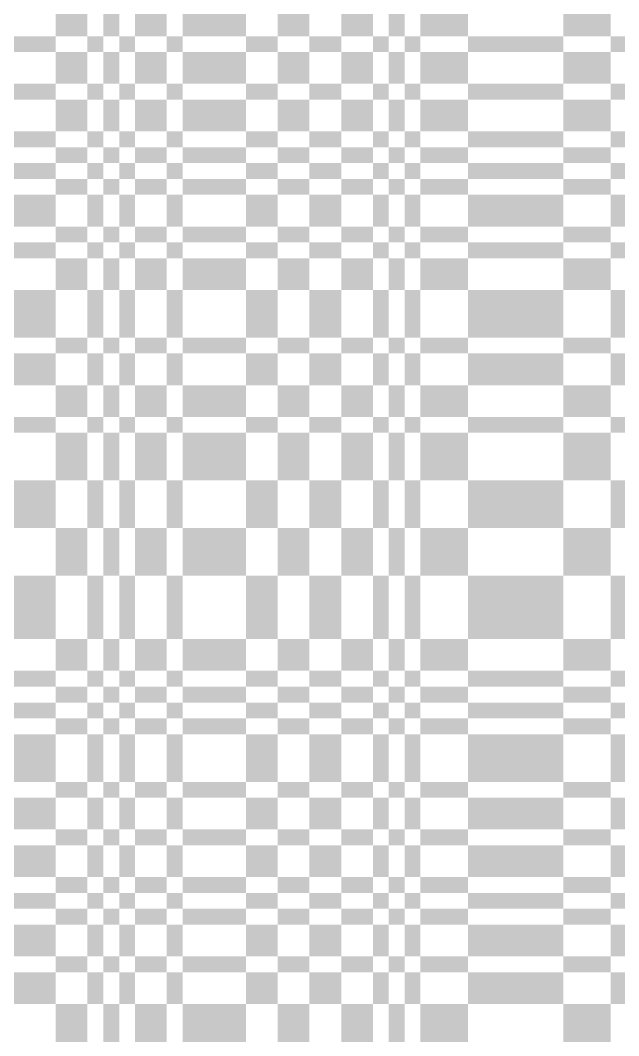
# Model space of a CAD drawing. Extents: x 0 to 200, y 0 to 200.
# Drawn here: x 35.51 to 50.6, y 50 to 75.6 of the extents above; entities that cross this region are included whole.
import ezdxf

# ---------------------------------------------------------------- set-up
doc = ezdxf.new("R2010")
doc.units = 0

msp = doc.modelspace()

# ---------------------------------------------------------------- linework, layer by layer
at = {"layer": 'CHROME'}
for points in [[(36.4, 75.2), (37.2, 75.2), (36.4, 76), (37.2, 76)], [(37.6, 75.2), (38, 75.2), (37.6, 76), (38, 76)], [(38.4, 75.2), (39.2, 75.2), (38.4, 76), (39.2, 76)], [(39.6, 75.2), (41.2, 75.2), (39.6, 76), (41.2, 76)], [(42, 75.2), (42.8, 75.2), (42, 76), (42.8, 76)], [(43.6, 75.2), (44.4, 75.2), (43.6, 76), (44.4, 76)], [(44.8, 75.2), (45.2, 75.2), (44.8, 76), (45.2, 76)], [(45.6, 75.2), (46.8, 75.2), (45.6, 76), (46.8, 76)], [(49.2, 75.2), (50.4, 75.2), (49.2, 76), (50.4, 76)], [(35.2, 74.8), (36.4, 74.8), (35.2, 75.2), (36.4, 75.2)], [(37.2, 74.8), (37.6, 74.8), (37.2, 75.2), (37.6, 75.2)], [(38, 74.8), (38.4, 74.8), (38, 75.2), (38.4, 75.2)], [(39.2, 74.8), (39.6, 74.8), (39.2, 75.2), (39.6, 75.2)], [(41.2, 74.8), (42, 74.8), (41.2, 75.2), (42, 75.2)], [(42.8, 74.8), (43.6, 74.8), (42.8, 75.2), (43.6, 75.2)], [(44.4, 74.8), (44.8, 74.8), (44.4, 75.2), (44.8, 75.2)], [(45.2, 74.8), (45.6, 74.8), (45.2, 75.2), (45.6, 75.2)], [(46.8, 74.8), (49.2, 74.8), (46.8, 75.2), (49.2, 75.2)], [(50.4, 74.8), (50.8, 74.8), (50.4, 75.2), (50.8, 75.2)], [(36.4, 74), (37.2, 74), (36.4, 74.8), (37.2, 74.8)], [(37.6, 74), (38, 74), (37.6, 74.8), (38, 74.8)], [(38.4, 74), (39.2, 74), (38.4, 74.8), (39.2, 74.8)], [(39.6, 74), (41.2, 74), (39.6, 74.8), (41.2, 74.8)], [(42, 74), (42.8, 74), (42, 74.8), (42.8, 74.8)], [(43.6, 74), (44.4, 74), (43.6, 74.8), (44.4, 74.8)], [(44.8, 74), (45.2, 74), (44.8, 74.8), (45.2, 74.8)], [(45.6, 74), (46.8, 74), (45.6, 74.8), (46.8, 74.8)], [(49.2, 74), (50.4, 74), (49.2, 74.8), (50.4, 74.8)], [(35.2, 73.6), (36.4, 73.6), (35.2, 74), (36.4, 74)], [(37.2, 73.6), (37.6, 73.6), (37.2, 74), (37.6, 74)], [(38, 73.6), (38.4, 73.6), (38, 74), (38.4, 74)], [(39.2, 73.6), (39.6, 73.6), (39.2, 74), (39.6, 74)], [(41.2, 73.6), (42, 73.6), (41.2, 74), (42, 74)], [(42.8, 73.6), (43.6, 73.6), (42.8, 74), (43.6, 74)], [(44.4, 73.6), (44.8, 73.6), (44.4, 74), (44.8, 74)], [(45.2, 73.6), (45.6, 73.6), (45.2, 74), (45.6, 74)], [(46.8, 73.6), (49.2, 73.6), (46.8, 74), (49.2, 74)], [(50.4, 73.6), (50.8, 73.6), (50.4, 74), (50.8, 74)], [(36.4, 72.8), (37.2, 72.8), (36.4, 73.6), (37.2, 73.6)], [(37.6, 72.8), (38, 72.8), (37.6, 73.6), (38, 73.6)], [(38.4, 72.8), (39.2, 72.8), (38.4, 73.6), (39.2, 73.6)], [(39.6, 72.8), (41.2, 72.8), (39.6, 73.6), (41.2, 73.6)], [(42, 72.8), (42.8, 72.8), (42, 73.6), (42.8, 73.6)], [(43.6, 72.8), (44.4, 72.8), (43.6, 73.6), (44.4, 73.6)], [(44.8, 72.8), (45.2, 72.8), (44.8, 73.6), (45.2, 73.6)], [(45.6, 72.8), (46.8, 72.8), (45.6, 73.6), (46.8, 73.6)], [(49.2, 72.8), (50.4, 72.8), (49.2, 73.6), (50.4, 73.6)], [(35.2, 72.4), (36.4, 72.4), (35.2, 72.8), (36.4, 72.8)], [(37.2, 72.4), (37.6, 72.4), (37.2, 72.8), (37.6, 72.8)], [(38, 72.4), (38.4, 72.4), (38, 72.8), (38.4, 72.8)], [(39.2, 72.4), (39.6, 72.4), (39.2, 72.8), (39.6, 72.8)], [(41.2, 72.4), (42, 72.4), (41.2, 72.8), (42, 72.8)], [(42.8, 72.4), (43.6, 72.4), (42.8, 72.8), (43.6, 72.8)], [(44.4, 72.4), (44.8, 72.4), (44.4, 72.8), (44.8, 72.8)], [(45.2, 72.4), (45.6, 72.4), (45.2, 72.8), (45.6, 72.8)], [(46.8, 72.4), (49.2, 72.4), (46.8, 72.8), (49.2, 72.8)], [(50.4, 72.4), (50.8, 72.4), (50.4, 72.8), (50.8, 72.8)], [(36.4, 72), (37.2, 72), (36.4, 72.4), (37.2, 72.4)], [(37.6, 72), (38, 72), (37.6, 72.4), (38, 72.4)], [(38.4, 72), (39.2, 72), (38.4, 72.4), (39.2, 72.4)], [(39.6, 72), (41.2, 72), (39.6, 72.4), (41.2, 72.4)], [(42, 72), (42.8, 72), (42, 72.4), (42.8, 72.4)], [(43.6, 72), (44.4, 72), (43.6, 72.4), (44.4, 72.4)], [(44.8, 72), (45.2, 72), (44.8, 72.4), (45.2, 72.4)], [(45.6, 72), (46.8, 72), (45.6, 72.4), (46.8, 72.4)], [(49.2, 72), (50.4, 72), (49.2, 72.4), (50.4, 72.4)], [(35.2, 71.6), (36.4, 71.6), (35.2, 72), (36.4, 72)], [(37.2, 71.6), (37.6, 71.6), (37.2, 72), (37.6, 72)], [(38, 71.6), (38.4, 71.6), (38, 72), (38.4, 72)], [(39.2, 71.6), (39.6, 71.6), (39.2, 72), (39.6, 72)], [(41.2, 71.6), (42, 71.6), (41.2, 72), (42, 72)], [(42.8, 71.6), (43.6, 71.6), (42.8, 72), (43.6, 72)], [(44.4, 71.6), (44.8, 71.6), (44.4, 72), (44.8, 72)], [(45.2, 71.6), (45.6, 71.6), (45.2, 72), (45.6, 72)], [(46.8, 71.6), (49.2, 71.6), (46.8, 72), (49.2, 72)], [(50.4, 71.6), (50.8, 71.6), (50.4, 72), (50.8, 72)], [(36.4, 71.2), (37.2, 71.2), (36.4, 71.6), (37.2, 71.6)], [(37.6, 71.2), (38, 71.2), (37.6, 71.6), (38, 71.6)], [(38.4, 71.2), (39.2, 71.2), (38.4, 71.6), (39.2, 71.6)], [(39.6, 71.2), (41.2, 71.2), (39.6, 71.6), (41.2, 71.6)], [(42, 71.2), (42.8, 71.2), (42, 71.6), (42.8, 71.6)], [(43.6, 71.2), (44.4, 71.2), (43.6, 71.6), (44.4, 71.6)], [(44.8, 71.2), (45.2, 71.2), (44.8, 71.6), (45.2, 71.6)], [(45.6, 71.2), (46.8, 71.2), (45.6, 71.6), (46.8, 71.6)], [(49.2, 71.2), (50.4, 71.2), (49.2, 71.6), (50.4, 71.6)], [(35.2, 70.4), (36.4, 70.4), (35.2, 71.2), (36.4, 71.2)], [(37.2, 70.4), (37.6, 70.4), (37.2, 71.2), (37.6, 71.2)], [(38, 70.4), (38.4, 70.4), (38, 71.2), (38.4, 71.2)], [(39.2, 70.4), (39.6, 70.4), (39.2, 71.2), (39.6, 71.2)], [(41.2, 70.4), (42, 70.4), (41.2, 71.2), (42, 71.2)], [(42.8, 70.4), (43.6, 70.4), (42.8, 71.2), (43.6, 71.2)], [(44.4, 70.4), (44.8, 70.4), (44.4, 71.2), (44.8, 71.2)], [(45.2, 70.4), (45.6, 70.4), (45.2, 71.2), (45.6, 71.2)], [(46.8, 70.4), (49.2, 70.4), (46.8, 71.2), (49.2, 71.2)], [(50.4, 70.4), (50.8, 70.4), (50.4, 71.2), (50.8, 71.2)], [(36.4, 70), (37.2, 70), (36.4, 70.4), (37.2, 70.4)], [(37.6, 70), (38, 70), (37.6, 70.4), (38, 70.4)], [(38.4, 70), (39.2, 70), (38.4, 70.4), (39.2, 70.4)], [(39.6, 70), (41.2, 70), (39.6, 70.4), (41.2, 70.4)], [(42, 70), (42.8, 70), (42, 70.4), (42.8, 70.4)], [(43.6, 70), (44.4, 70), (43.6, 70.4), (44.4, 70.4)], [(44.8, 70), (45.2, 70), (44.8, 70.4), (45.2, 70.4)], [(45.6, 70), (46.8, 70), (45.6, 70.4), (46.8, 70.4)], [(49.2, 70), (50.4, 70), (49.2, 70.4), (50.4, 70.4)], [(35.2, 69.6), (36.4, 69.6), (35.2, 70), (36.4, 70)], [(37.2, 69.6), (37.6, 69.6), (37.2, 70), (37.6, 70)], [(38, 69.6), (38.4, 69.6), (38, 70), (38.4, 70)], [(39.2, 69.6), (39.6, 69.6), (39.2, 70), (39.6, 70)], [(41.2, 69.6), (42, 69.6), (41.2, 70), (42, 70)], [(42.8, 69.6), (43.6, 69.6), (42.8, 70), (43.6, 70)], [(44.4, 69.6), (44.8, 69.6), (44.4, 70), (44.8, 70)], [(45.2, 69.6), (45.6, 69.6), (45.2, 70), (45.6, 70)], [(46.8, 69.6), (49.2, 69.6), (46.8, 70), (49.2, 70)], [(50.4, 69.6), (50.8, 69.6), (50.4, 70), (50.8, 70)], [(36.4, 68.8), (37.2, 68.8), (36.4, 69.6), (37.2, 69.6)], [(37.6, 68.8), (38, 68.8), (37.6, 69.6), (38, 69.6)], [(38.4, 68.8), (39.2, 68.8), (38.4, 69.6), (39.2, 69.6)], [(39.6, 68.8), (41.2, 68.8), (39.6, 69.6), (41.2, 69.6)], [(42, 68.8), (42.8, 68.8), (42, 69.6), (42.8, 69.6)], [(43.6, 68.8), (44.4, 68.8), (43.6, 69.6), (44.4, 69.6)], [(44.8, 68.8), (45.2, 68.8), (44.8, 69.6), (45.2, 69.6)], [(45.6, 68.8), (46.8, 68.8), (45.6, 69.6), (46.8, 69.6)], [(49.2, 68.8), (50.4, 68.8), (49.2, 69.6), (50.4, 69.6)], [(35.2, 67.6), (36.4, 67.6), (35.2, 68.8), (36.4, 68.8)], [(37.2, 67.6), (37.6, 67.6), (37.2, 68.8), (37.6, 68.8)], [(38, 67.6), (38.4, 67.6), (38, 68.8), (38.4, 68.8)], [(39.2, 67.6), (39.6, 67.6), (39.2, 68.8), (39.6, 68.8)], [(41.2, 67.6), (42, 67.6), (41.2, 68.8), (42, 68.8)], [(42.8, 67.6), (43.6, 67.6), (42.8, 68.8), (43.6, 68.8)], [(44.4, 67.6), (44.8, 67.6), (44.4, 68.8), (44.8, 68.8)], [(45.2, 67.6), (45.6, 67.6), (45.2, 68.8), (45.6, 68.8)], [(46.8, 67.6), (49.2, 67.6), (46.8, 68.8), (49.2, 68.8)], [(50.4, 67.6), (50.8, 67.6), (50.4, 68.8), (50.8, 68.8)], [(36.4, 67.2), (37.2, 67.2), (36.4, 67.6), (37.2, 67.6)], [(37.6, 67.2), (38, 67.2), (37.6, 67.6), (38, 67.6)], [(38.4, 67.2), (39.2, 67.2), (38.4, 67.6), (39.2, 67.6)], [(39.6, 67.2), (41.2, 67.2), (39.6, 67.6), (41.2, 67.6)], [(42, 67.2), (42.8, 67.2), (42, 67.6), (42.8, 67.6)], [(43.6, 67.2), (44.4, 67.2), (43.6, 67.6), (44.4, 67.6)], [(44.8, 67.2), (45.2, 67.2), (44.8, 67.6), (45.2, 67.6)], [(45.6, 67.2), (46.8, 67.2), (45.6, 67.6), (46.8, 67.6)], [(49.2, 67.2), (50.4, 67.2), (49.2, 67.6), (50.4, 67.6)], [(35.2, 66.4), (36.4, 66.4), (35.2, 67.2), (36.4, 67.2)], [(37.2, 66.4), (37.6, 66.4), (37.2, 67.2), (37.6, 67.2)], [(38, 66.4), (38.4, 66.4), (38, 67.2), (38.4, 67.2)], [(39.2, 66.4), (39.6, 66.4), (39.2, 67.2), (39.6, 67.2)], [(41.2, 66.4), (42, 66.4), (41.2, 67.2), (42, 67.2)], [(42.8, 66.4), (43.6, 66.4), (42.8, 67.2), (43.6, 67.2)], [(44.4, 66.4), (44.8, 66.4), (44.4, 67.2), (44.8, 67.2)], [(45.2, 66.4), (45.6, 66.4), (45.2, 67.2), (45.6, 67.2)], [(46.8, 66.4), (49.2, 66.4), (46.8, 67.2), (49.2, 67.2)], [(50.4, 66.4), (50.8, 66.4), (50.4, 67.2), (50.8, 67.2)], [(36.4, 65.6), (37.2, 65.6), (36.4, 66.4), (37.2, 66.4)], [(37.6, 65.6), (38, 65.6), (37.6, 66.4), (38, 66.4)], [(38.4, 65.6), (39.2, 65.6), (38.4, 66.4), (39.2, 66.4)], [(39.6, 65.6), (41.2, 65.6), (39.6, 66.4), (41.2, 66.4)], [(42, 65.6), (42.8, 65.6), (42, 66.4), (42.8, 66.4)], [(43.6, 65.6), (44.4, 65.6), (43.6, 66.4), (44.4, 66.4)], [(44.8, 65.6), (45.2, 65.6), (44.8, 66.4), (45.2, 66.4)], [(45.6, 65.6), (46.8, 65.6), (45.6, 66.4), (46.8, 66.4)], [(49.2, 65.6), (50.4, 65.6), (49.2, 66.4), (50.4, 66.4)], [(35.2, 65.2), (36.4, 65.2), (35.2, 65.6), (36.4, 65.6)], [(37.2, 65.2), (37.6, 65.2), (37.2, 65.6), (37.6, 65.6)], [(38, 65.2), (38.4, 65.2), (38, 65.6), (38.4, 65.6)], [(39.2, 65.2), (39.6, 65.2), (39.2, 65.6), (39.6, 65.6)], [(41.2, 65.2), (42, 65.2), (41.2, 65.6), (42, 65.6)], [(42.8, 65.2), (43.6, 65.2), (42.8, 65.6), (43.6, 65.6)], [(44.4, 65.2), (44.8, 65.2), (44.4, 65.6), (44.8, 65.6)], [(45.2, 65.2), (45.6, 65.2), (45.2, 65.6), (45.6, 65.6)], [(46.8, 65.2), (49.2, 65.2), (46.8, 65.6), (49.2, 65.6)], [(50.4, 65.2), (50.8, 65.2), (50.4, 65.6), (50.8, 65.6)], [(36.4, 64), (37.2, 64), (36.4, 65.2), (37.2, 65.2)], [(37.6, 64), (38, 64), (37.6, 65.2), (38, 65.2)], [(38.4, 64), (39.2, 64), (38.4, 65.2), (39.2, 65.2)], [(39.6, 64), (41.2, 64), (39.6, 65.2), (41.2, 65.2)], [(42, 64), (42.8, 64), (42, 65.2), (42.8, 65.2)], [(43.6, 64), (44.4, 64), (43.6, 65.2), (44.4, 65.2)], [(44.8, 64), (45.2, 64), (44.8, 65.2), (45.2, 65.2)], [(45.6, 64), (46.8, 64), (45.6, 65.2), (46.8, 65.2)], [(49.2, 64), (50.4, 64), (49.2, 65.2), (50.4, 65.2)], [(35.2, 62.8), (36.4, 62.8), (35.2, 64), (36.4, 64)], [(37.2, 62.8), (37.6, 62.8), (37.2, 64), (37.6, 64)], [(38, 62.8), (38.4, 62.8), (38, 64), (38.4, 64)], [(39.2, 62.8), (39.6, 62.8), (39.2, 64), (39.6, 64)], [(41.2, 62.8), (42, 62.8), (41.2, 64), (42, 64)], [(42.8, 62.8), (43.6, 62.8), (42.8, 64), (43.6, 64)], [(44.4, 62.8), (44.8, 62.8), (44.4, 64), (44.8, 64)], [(45.2, 62.8), (45.6, 62.8), (45.2, 64), (45.6, 64)], [(46.8, 62.8), (49.2, 62.8), (46.8, 64), (49.2, 64)], [(50.4, 62.8), (50.8, 62.8), (50.4, 64), (50.8, 64)], [(36.4, 61.6), (37.2, 61.6), (36.4, 62.8), (37.2, 62.8)], [(37.6, 61.6), (38, 61.6), (37.6, 62.8), (38, 62.8)], [(38.4, 61.6), (39.2, 61.6), (38.4, 62.8), (39.2, 62.8)], [(39.6, 61.6), (41.2, 61.6), (39.6, 62.8), (41.2, 62.8)], [(42, 61.6), (42.8, 61.6), (42, 62.8), (42.8, 62.8)], [(43.6, 61.6), (44.4, 61.6), (43.6, 62.8), (44.4, 62.8)], [(44.8, 61.6), (45.2, 61.6), (44.8, 62.8), (45.2, 62.8)], [(45.6, 61.6), (46.8, 61.6), (45.6, 62.8), (46.8, 62.8)], [(49.2, 61.6), (50.4, 61.6), (49.2, 62.8), (50.4, 62.8)], [(35.2, 60), (36.4, 60), (35.2, 61.6), (36.4, 61.6)], [(37.2, 60), (37.6, 60), (37.2, 61.6), (37.6, 61.6)], [(38, 60), (38.4, 60), (38, 61.6), (38.4, 61.6)], [(39.2, 60), (39.6, 60), (39.2, 61.6), (39.6, 61.6)], [(41.2, 60), (42, 60), (41.2, 61.6), (42, 61.6)], [(42.8, 60), (43.6, 60), (42.8, 61.6), (43.6, 61.6)], [(44.4, 60), (44.8, 60), (44.4, 61.6), (44.8, 61.6)], [(45.2, 60), (45.6, 60), (45.2, 61.6), (45.6, 61.6)], [(46.8, 60), (49.2, 60), (46.8, 61.6), (49.2, 61.6)], [(50.4, 60), (50.8, 60), (50.4, 61.6), (50.8, 61.6)], [(36.4, 59.2), (37.2, 59.2), (36.4, 60), (37.2, 60)], [(37.6, 59.2), (38, 59.2), (37.6, 60), (38, 60)], [(38.4, 59.2), (39.2, 59.2), (38.4, 60), (39.2, 60)], [(39.6, 59.2), (41.2, 59.2), (39.6, 60), (41.2, 60)], [(42, 59.2), (42.8, 59.2), (42, 60), (42.8, 60)], [(43.6, 59.2), (44.4, 59.2), (43.6, 60), (44.4, 60)], [(44.8, 59.2), (45.2, 59.2), (44.8, 60), (45.2, 60)], [(45.6, 59.2), (46.8, 59.2), (45.6, 60), (46.8, 60)], [(49.2, 59.2), (50.4, 59.2), (49.2, 60), (50.4, 60)], [(35.2, 58.8), (36.4, 58.8), (35.2, 59.2), (36.4, 59.2)], [(37.2, 58.8), (37.6, 58.8), (37.2, 59.2), (37.6, 59.2)], [(38, 58.8), (38.4, 58.8), (38, 59.2), (38.4, 59.2)], [(39.2, 58.8), (39.6, 58.8), (39.2, 59.2), (39.6, 59.2)], [(41.2, 58.8), (42, 58.8), (41.2, 59.2), (42, 59.2)], [(42.8, 58.8), (43.6, 58.8), (42.8, 59.2), (43.6, 59.2)], [(44.4, 58.8), (44.8, 58.8), (44.4, 59.2), (44.8, 59.2)], [(45.2, 58.8), (45.6, 58.8), (45.2, 59.2), (45.6, 59.2)], [(46.8, 58.8), (49.2, 58.8), (46.8, 59.2), (49.2, 59.2)], [(50.4, 58.8), (50.8, 58.8), (50.4, 59.2), (50.8, 59.2)], [(36.4, 58.4), (37.2, 58.4), (36.4, 58.8), (37.2, 58.8)], [(37.6, 58.4), (38, 58.4), (37.6, 58.8), (38, 58.8)], [(38.4, 58.4), (39.2, 58.4), (38.4, 58.8), (39.2, 58.8)], [(39.6, 58.4), (41.2, 58.4), (39.6, 58.8), (41.2, 58.8)], [(42, 58.4), (42.8, 58.4), (42, 58.8), (42.8, 58.8)], [(43.6, 58.4), (44.4, 58.4), (43.6, 58.8), (44.4, 58.8)], [(44.8, 58.4), (45.2, 58.4), (44.8, 58.8), (45.2, 58.8)], [(45.6, 58.4), (46.8, 58.4), (45.6, 58.8), (46.8, 58.8)], [(49.2, 58.4), (50.4, 58.4), (49.2, 58.8), (50.4, 58.8)], [(35.2, 58), (36.4, 58), (35.2, 58.4), (36.4, 58.4)], [(37.2, 58), (37.6, 58), (37.2, 58.4), (37.6, 58.4)], [(38, 58), (38.4, 58), (38, 58.4), (38.4, 58.4)], [(39.2, 58), (39.6, 58), (39.2, 58.4), (39.6, 58.4)], [(41.2, 58), (42, 58), (41.2, 58.4), (42, 58.4)], [(42.8, 58), (43.6, 58), (42.8, 58.4), (43.6, 58.4)], [(44.4, 58), (44.8, 58), (44.4, 58.4), (44.8, 58.4)], [(45.2, 58), (45.6, 58), (45.2, 58.4), (45.6, 58.4)], [(46.8, 58), (49.2, 58), (46.8, 58.4), (49.2, 58.4)], [(50.4, 58), (50.8, 58), (50.4, 58.4), (50.8, 58.4)], [(36.4, 57.6), (37.2, 57.6), (36.4, 58), (37.2, 58)], [(37.6, 57.6), (38, 57.6), (37.6, 58), (38, 58)], [(38.4, 57.6), (39.2, 57.6), (38.4, 58), (39.2, 58)], [(39.6, 57.6), (41.2, 57.6), (39.6, 58), (41.2, 58)], [(42, 57.6), (42.8, 57.6), (42, 58), (42.8, 58)], [(43.6, 57.6), (44.4, 57.6), (43.6, 58), (44.4, 58)], [(44.8, 57.6), (45.2, 57.6), (44.8, 58), (45.2, 58)], [(45.6, 57.6), (46.8, 57.6), (45.6, 58), (46.8, 58)], [(49.2, 57.6), (50.4, 57.6), (49.2, 58), (50.4, 58)], [(35.2, 56.4), (36.4, 56.4), (35.2, 57.6), (36.4, 57.6)], [(37.2, 56.4), (37.6, 56.4), (37.2, 57.6), (37.6, 57.6)], [(38, 56.4), (38.4, 56.4), (38, 57.6), (38.4, 57.6)], [(39.2, 56.4), (39.6, 56.4), (39.2, 57.6), (39.6, 57.6)], [(41.2, 56.4), (42, 56.4), (41.2, 57.6), (42, 57.6)], [(42.8, 56.4), (43.6, 56.4), (42.8, 57.6), (43.6, 57.6)], [(44.4, 56.4), (44.8, 56.4), (44.4, 57.6), (44.8, 57.6)], [(45.2, 56.4), (45.6, 56.4), (45.2, 57.6), (45.6, 57.6)], [(46.8, 56.4), (49.2, 56.4), (46.8, 57.6), (49.2, 57.6)], [(50.4, 56.4), (50.8, 56.4), (50.4, 57.6), (50.8, 57.6)], [(36.4, 56), (37.2, 56), (36.4, 56.4), (37.2, 56.4)], [(37.6, 56), (38, 56), (37.6, 56.4), (38, 56.4)], [(38.4, 56), (39.2, 56), (38.4, 56.4), (39.2, 56.4)], [(39.6, 56), (41.2, 56), (39.6, 56.4), (41.2, 56.4)], [(42, 56), (42.8, 56), (42, 56.4), (42.8, 56.4)], [(43.6, 56), (44.4, 56), (43.6, 56.4), (44.4, 56.4)], [(44.8, 56), (45.2, 56), (44.8, 56.4), (45.2, 56.4)], [(45.6, 56), (46.8, 56), (45.6, 56.4), (46.8, 56.4)], [(49.2, 56), (50.4, 56), (49.2, 56.4), (50.4, 56.4)], [(35.2, 55.2), (36.4, 55.2), (35.2, 56), (36.4, 56)], [(37.2, 55.2), (37.6, 55.2), (37.2, 56), (37.6, 56)], [(38, 55.2), (38.4, 55.2), (38, 56), (38.4, 56)], [(39.2, 55.2), (39.6, 55.2), (39.2, 56), (39.6, 56)], [(41.2, 55.2), (42, 55.2), (41.2, 56), (42, 56)], [(42.8, 55.2), (43.6, 55.2), (42.8, 56), (43.6, 56)], [(44.4, 55.2), (44.8, 55.2), (44.4, 56), (44.8, 56)], [(45.2, 55.2), (45.6, 55.2), (45.2, 56), (45.6, 56)], [(46.8, 55.2), (49.2, 55.2), (46.8, 56), (49.2, 56)], [(50.4, 55.2), (50.8, 55.2), (50.4, 56), (50.8, 56)], [(36.4, 54.8), (37.2, 54.8), (36.4, 55.2), (37.2, 55.2)], [(37.6, 54.8), (38, 54.8), (37.6, 55.2), (38, 55.2)], [(38.4, 54.8), (39.2, 54.8), (38.4, 55.2), (39.2, 55.2)], [(39.6, 54.8), (41.2, 54.8), (39.6, 55.2), (41.2, 55.2)], [(42, 54.8), (42.8, 54.8), (42, 55.2), (42.8, 55.2)], [(43.6, 54.8), (44.4, 54.8), (43.6, 55.2), (44.4, 55.2)], [(44.8, 54.8), (45.2, 54.8), (44.8, 55.2), (45.2, 55.2)], [(45.6, 54.8), (46.8, 54.8), (45.6, 55.2), (46.8, 55.2)], [(49.2, 54.8), (50.4, 54.8), (49.2, 55.2), (50.4, 55.2)], [(35.2, 54), (36.4, 54), (35.2, 54.8), (36.4, 54.8)], [(37.2, 54), (37.6, 54), (37.2, 54.8), (37.6, 54.8)], [(38, 54), (38.4, 54), (38, 54.8), (38.4, 54.8)], [(39.2, 54), (39.6, 54), (39.2, 54.8), (39.6, 54.8)], [(41.2, 54), (42, 54), (41.2, 54.8), (42, 54.8)], [(42.8, 54), (43.6, 54), (42.8, 54.8), (43.6, 54.8)], [(44.4, 54), (44.8, 54), (44.4, 54.8), (44.8, 54.8)], [(45.2, 54), (45.6, 54), (45.2, 54.8), (45.6, 54.8)], [(46.8, 54), (49.2, 54), (46.8, 54.8), (49.2, 54.8)], [(50.4, 54), (50.8, 54), (50.4, 54.8), (50.8, 54.8)], [(36.4, 53.6), (37.2, 53.6), (36.4, 54), (37.2, 54)], [(37.6, 53.6), (38, 53.6), (37.6, 54), (38, 54)], [(38.4, 53.6), (39.2, 53.6), (38.4, 54), (39.2, 54)], [(39.6, 53.6), (41.2, 53.6), (39.6, 54), (41.2, 54)], [(42, 53.6), (42.8, 53.6), (42, 54), (42.8, 54)], [(43.6, 53.6), (44.4, 53.6), (43.6, 54), (44.4, 54)], [(44.8, 53.6), (45.2, 53.6), (44.8, 54), (45.2, 54)], [(45.6, 53.6), (46.8, 53.6), (45.6, 54), (46.8, 54)], [(49.2, 53.6), (50.4, 53.6), (49.2, 54), (50.4, 54)], [(35.2, 53.2), (36.4, 53.2), (35.2, 53.6), (36.4, 53.6)], [(37.2, 53.2), (37.6, 53.2), (37.2, 53.6), (37.6, 53.6)], [(38, 53.2), (38.4, 53.2), (38, 53.6), (38.4, 53.6)], [(39.2, 53.2), (39.6, 53.2), (39.2, 53.6), (39.6, 53.6)], [(41.2, 53.2), (42, 53.2), (41.2, 53.6), (42, 53.6)], [(42.8, 53.2), (43.6, 53.2), (42.8, 53.6), (43.6, 53.6)], [(44.4, 53.2), (44.8, 53.2), (44.4, 53.6), (44.8, 53.6)], [(45.2, 53.2), (45.6, 53.2), (45.2, 53.6), (45.6, 53.6)], [(46.8, 53.2), (49.2, 53.2), (46.8, 53.6), (49.2, 53.6)], [(50.4, 53.2), (50.8, 53.2), (50.4, 53.6), (50.8, 53.6)], [(36.4, 52.8), (37.2, 52.8), (36.4, 53.2), (37.2, 53.2)], [(37.6, 52.8), (38, 52.8), (37.6, 53.2), (38, 53.2)], [(38.4, 52.8), (39.2, 52.8), (38.4, 53.2), (39.2, 53.2)], [(39.6, 52.8), (41.2, 52.8), (39.6, 53.2), (41.2, 53.2)], [(42, 52.8), (42.8, 52.8), (42, 53.2), (42.8, 53.2)], [(43.6, 52.8), (44.4, 52.8), (43.6, 53.2), (44.4, 53.2)], [(44.8, 52.8), (45.2, 52.8), (44.8, 53.2), (45.2, 53.2)], [(45.6, 52.8), (46.8, 52.8), (45.6, 53.2), (46.8, 53.2)], [(49.2, 52.8), (50.4, 52.8), (49.2, 53.2), (50.4, 53.2)], [(35.2, 52), (36.4, 52), (35.2, 52.8), (36.4, 52.8)], [(37.2, 52), (37.6, 52), (37.2, 52.8), (37.6, 52.8)], [(38, 52), (38.4, 52), (38, 52.8), (38.4, 52.8)], [(39.2, 52), (39.6, 52), (39.2, 52.8), (39.6, 52.8)], [(41.2, 52), (42, 52), (41.2, 52.8), (42, 52.8)], [(42.8, 52), (43.6, 52), (42.8, 52.8), (43.6, 52.8)], [(44.4, 52), (44.8, 52), (44.4, 52.8), (44.8, 52.8)], [(45.2, 52), (45.6, 52), (45.2, 52.8), (45.6, 52.8)], [(46.8, 52), (49.2, 52), (46.8, 52.8), (49.2, 52.8)], [(50.4, 52), (50.8, 52), (50.4, 52.8), (50.8, 52.8)], [(36.4, 51.6), (37.2, 51.6), (36.4, 52), (37.2, 52)], [(37.6, 51.6), (38, 51.6), (37.6, 52), (38, 52)], [(38.4, 51.6), (39.2, 51.6), (38.4, 52), (39.2, 52)], [(39.6, 51.6), (41.2, 51.6), (39.6, 52), (41.2, 52)], [(42, 51.6), (42.8, 51.6), (42, 52), (42.8, 52)], [(43.6, 51.6), (44.4, 51.6), (43.6, 52), (44.4, 52)], [(44.8, 51.6), (45.2, 51.6), (44.8, 52), (45.2, 52)], [(45.6, 51.6), (46.8, 51.6), (45.6, 52), (46.8, 52)], [(49.2, 51.6), (50.4, 51.6), (49.2, 52), (50.4, 52)], [(35.2, 50.8), (36.4, 50.8), (35.2, 51.6), (36.4, 51.6)], [(37.2, 50.8), (37.6, 50.8), (37.2, 51.6), (37.6, 51.6)], [(38, 50.8), (38.4, 50.8), (38, 51.6), (38.4, 51.6)], [(39.2, 50.8), (39.6, 50.8), (39.2, 51.6), (39.6, 51.6)], [(41.2, 50.8), (42, 50.8), (41.2, 51.6), (42, 51.6)], [(42.8, 50.8), (43.6, 50.8), (42.8, 51.6), (43.6, 51.6)], [(44.4, 50.8), (44.8, 50.8), (44.4, 51.6), (44.8, 51.6)], [(45.2, 50.8), (45.6, 50.8), (45.2, 51.6), (45.6, 51.6)], [(46.8, 50.8), (49.2, 50.8), (46.8, 51.6), (49.2, 51.6)], [(50.4, 50.8), (50.8, 50.8), (50.4, 51.6), (50.8, 51.6)], [(36.4, 49.2), (37.2, 49.2), (36.4, 50.8), (37.2, 50.8)], [(37.6, 49.2), (38, 49.2), (37.6, 50.8), (38, 50.8)], [(38.4, 49.2), (39.2, 49.2), (38.4, 50.8), (39.2, 50.8)], [(39.6, 49.2), (41.2, 49.2), (39.6, 50.8), (41.2, 50.8)], [(42, 49.2), (42.8, 49.2), (42, 50.8), (42.8, 50.8)], [(43.6, 49.2), (44.4, 49.2), (43.6, 50.8), (44.4, 50.8)], [(44.8, 49.2), (45.2, 49.2), (44.8, 50.8), (45.2, 50.8)], [(45.6, 49.2), (46.8, 49.2), (45.6, 50.8), (46.8, 50.8)], [(49.2, 49.2), (50.4, 49.2), (49.2, 50.8), (50.4, 50.8)]]:
    msp.add_solid(points, dxfattribs=at)

doc.saveas('drawing.dxf')
